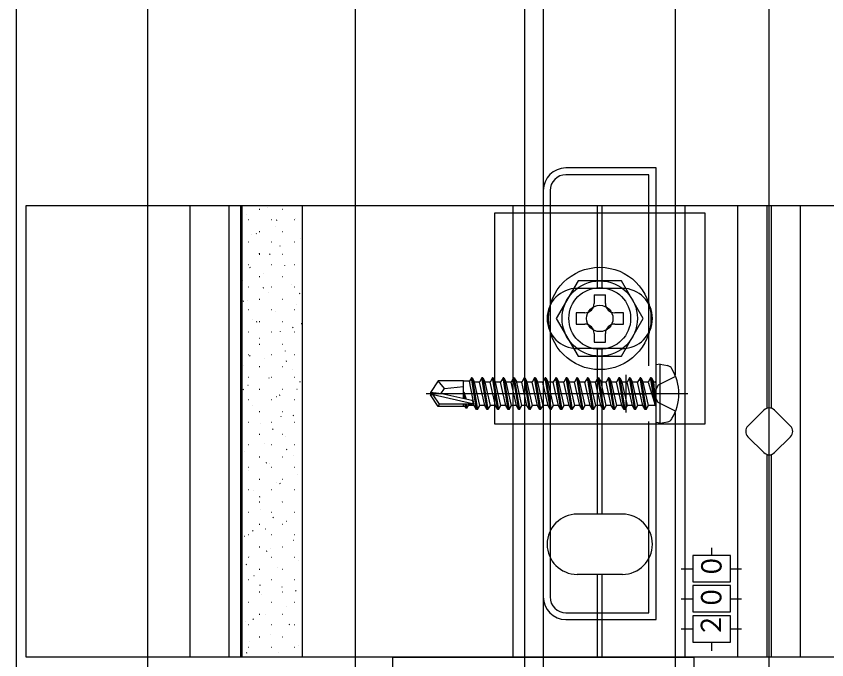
# Model space of a CAD drawing. Units: millimetres, scale not verified. Extents: x -875 to 875, y -1307 to 1299.
# Drawn here: x -295 to -187.3, y -928.6 to -843.1 of the extents above; entities that cross this region are included whole.
import ezdxf
from ezdxf.enums import TextEntityAlignment as Align

# ---------------------------------------------------------------- set-up
doc = ezdxf.new("R2010")
doc.units = ezdxf.units.MM
doc.header["$LTSCALE"] = 4
for name, color, linetype in [('0-3_YKK_11', 7, 'Continuous'), ('0-4_YKK_12', 2, 'Continuous'), ('0-5_YKK_13', 4, 'Continuous'), ('0-8_YSS_K', 3, 'Continuous')]:
    doc.layers.add(name, color=color, linetype=linetype)
doc.styles.add('ＭＳ ゴシック', font='')
doc.styles.get('ＭＳ ゴシック').set_extended_font_data('MS Gothic')

msp = doc.modelspace()

# ---------------------------------------------------------------- linework, layer by layer
at = {"layer": '0-3_YKK_11'}
for p, q in [((-225, -866.25), (-225, -920.25)), ((-224.1, -866.25), (-224.1, -920.25)), ((-214, -895.75), (-214, -890.75)), ((-216.5, -893.25), (-211.5, -893.25)), ((-222, -923.25), (-210, -923.25))]:
    msp.add_line(p, q, dxfattribs=at)
for points in [[(-210, -923.25), (-210, -863.25), (-222, -863.25)], [(-211, -889.557), (-211, -864.15), (-222, -864.15)], [(-222, -922.35), (-211, -922.35), (-211, -896.944)]]:
    msp.add_lwpolyline(points, dxfattribs=at)
for centre, radius, start, end in [((-222, -866.25), 3, 90.00001, 179.99999), ((-222, -866.25), 2.1, 90.00001, 179.99999), ((-222, -920.25), 3, 180.00001, 269.99999), ((-222, -920.25), 2.1, 180.00001, 269.99999)]:
    msp.add_arc(centre, radius, start, end, dxfattribs=at)
at = {"layer": '0-4_YKK_12'}
for p, q in [((-295, -278.25), (-295, -1083.25)), ((-250, -356.25), (-250, -1063.25)), ((-225, -356.25), (-225, -1063.25)), ((-227.5, -670.75), (-227.5, -945.75)), ((-207.5, -725.75), (-207.5, -890.75)), ((-207.5, -895.75), (-207.5, -945.75))]:
    msp.add_line(p, q, dxfattribs=at)
at = {"layer": '0-5_YKK_13'}
for p, q in [((-271.9, -928.25), (-271.9, -868.25)), ((-266.703, -928.25), (-266.703, -868.25)), ((-265.176, -928.25), (-265.176, -868.25)), ((-264.989, -928.25), (-264.989, -868.25)), ((-261.575, -868.496), (-261.584, -868.5)), ((-229, -928.25), (-229, -868.25)), ((-217.8, -879.25), (-217.8, -868.25)), ((-217.2, -879.25), (-217.2, -868.25)), ((-206.15, -928.25), (-206.15, -868.25)), ((-199.15, -928.25), (-199.15, -868.25)), ((-195.3, -868.25), (-195.3, -895.175)), ((-194.7, -895.175), (-194.7, -868.25)), ((-190.85, -928.25), (-190.85, -868.25)), ((-264.365, -869.484), (-264.375, -869.488)), ((-262.666, -868.766), (-262.716, -868.766)), ((-259.626, -868.766), (-259.676, -868.766)), ((-264.091, -870.141), (-264.141, -870.141)), ((-261.051, -870.141), (-261.101, -870.141)), ((-260.377, -870.174), (-260.461, -870.23)), ((-258.011, -870.141), (-258.061, -870.141)), ((-257.856, -870.02), (-257.865, -870.023)), ((-263.067, -871.954), (-263.15, -872.01)), ((-262.666, -871.756), (-262.716, -871.756)), ((-260.599, -870.992), (-260.608, -870.995)), ((-259.626, -871.756), (-259.676, -871.756)), ((-263.719, -872.096), (-263.729, -872.1)), ((-257.21, -872.632), (-257.219, -872.636)), ((-264.091, -873.131), (-264.141, -873.131)), ((-261.051, -873.131), (-261.101, -873.131)), ((-260, -873.62), (-260.01, -873.624)), ((-258.011, -873.131), (-258.061, -873.131)), ((-262.743, -874.592), (-262.753, -874.595)), ((-262.666, -874.746), (-262.716, -874.746)), ((-261.262, -874.678), (-261.345, -874.733)), ((-259.626, -874.746), (-259.676, -874.746)), ((-264.091, -876.121), (-264.141, -876.121)), ((-261.051, -876.121), (-261.101, -876.121)), ((-259.354, -876.233), (-259.364, -876.236)), ((-258.011, -876.121), (-258.061, -876.121)), ((-263.951, -876.458), (-264.034, -876.513)), ((-262.144, -877.221), (-262.154, -877.224)), ((-264.887, -878.192), (-264.897, -878.195)), ((-262.666, -877.736), (-262.716, -877.736)), ((-259.626, -877.736), (-259.676, -877.736)), ((-264.091, -879.111), (-264.141, -879.111)), ((-262.146, -879.181), (-262.23, -879.236)), ((-261.051, -879.111), (-261.101, -879.111)), ((-258.378, -878.728), (-258.388, -878.731)), ((-258.011, -879.111), (-258.061, -879.111)), ((-214.5, -879.25), (-220.5, -879.25)), ((-261.498, -879.833), (-261.508, -879.836)), ((-257.343, -879.92), (-257.427, -879.975)), ((-218.25, -880.1), (-218.25, -881.25)), ((-218.25, -880.1), (-216.75, -880.1)), ((-216.75, -881.25), (-216.75, -880.1)), ((-264.835, -880.961), (-264.919, -881.016)), ((-264.289, -880.821), (-264.298, -880.824)), ((-262.666, -880.726), (-262.716, -880.726)), ((-259.626, -880.726), (-259.676, -880.726)), ((-257.779, -881.357), (-257.789, -881.36)), ((-264.091, -882.101), (-264.141, -882.101)), ((-261.051, -882.101), (-261.101, -882.101)), ((-260.522, -882.328), (-260.532, -882.332)), ((-258.011, -882.101), (-258.061, -882.101)), ((-220.65, -882.5), (-220.65, -884)), ((-219.5, -882.5), (-220.65, -882.5)), ((-214.35, -882.5), (-215.5, -882.5)), ((-214.35, -884), (-214.35, -882.5)), ((-263.643, -883.433), (-263.652, -883.436)), ((-263.031, -883.684), (-263.114, -883.739)), ((-262.666, -883.716), (-262.716, -883.716)), ((-259.626, -883.716), (-259.676, -883.716)), ((-258.228, -884.423), (-258.311, -884.478)), ((-257.133, -883.969), (-257.143, -883.972)), ((-220.65, -884), (-219.5, -884)), ((-215.5, -884), (-214.35, -884)), ((-264.091, -885.091), (-264.141, -885.091)), ((-262.667, -885.928), (-262.676, -885.932)), ((-261.051, -885.091), (-261.101, -885.091)), ((-259.924, -884.957), (-259.933, -884.96)), ((-258.011, -885.091), (-258.061, -885.091)), ((-218.25, -885.25), (-218.25, -886.4)), ((-262.666, -886.706), (-262.716, -886.706)), ((-259.626, -886.706), (-259.676, -886.706)), ((-264.091, -888.081), (-264.141, -888.081)), ((-261.051, -888.081), (-261.101, -888.081)), ((-259.277, -887.569), (-259.287, -887.573)), ((-258.011, -888.081), (-258.061, -888.081)), ((-214.5, -887.25), (-220.5, -887.25)), ((-217.8, -909.25), (-217.8, -887.25)), ((-217.2, -909.25), (-217.2, -887.25)), ((-263.915, -888.187), (-263.998, -888.242)), ((-262.068, -888.557), (-262.077, -888.561)), ((-259.112, -888.926), (-259.196, -888.981)), ((-264.811, -889.529), (-264.82, -889.532)), ((-262.666, -889.696), (-262.716, -889.696)), ((-259.626, -889.696), (-259.676, -889.696)), ((-258.302, -890.065), (-258.311, -890.068)), ((-209.5, -889.338), (-210, -889.427)), ((-210, -897.074), (-210, -889.427)), ((-209.5, -889.338), (-208.525, -889.51)), ((-209.5, -897.162), (-209.5, -889.338)), ((-264.091, -891.071), (-264.141, -891.071)), ((-261.422, -891.17), (-261.431, -891.173)), ((-261.051, -891.071), (-261.101, -891.071)), ((-258.011, -891.071), (-258.061, -891.071)), ((-233.85, -895.35), (-234.55, -891.15)), ((-234.45, -891.15), (-233.75, -895.35)), ((-234.45, -891.15), (-234.132, -891.7)), ((-232.45, -895.35), (-233.15, -891.15)), ((-233.05, -891.15), (-232.35, -895.35)), ((-233.05, -891.15), (-232.732, -891.7)), ((-231.05, -895.35), (-231.75, -891.15)), ((-231.65, -891.15), (-230.95, -895.35)), ((-231.65, -891.15), (-231.332, -891.7)), ((-229.65, -895.35), (-230.35, -891.15)), ((-230.25, -891.15), (-229.55, -895.35)), ((-230.25, -891.15), (-229.932, -891.7)), ((-228.85, -891.15), (-228.95, -891.15)), ((-228.85, -891.15), (-228.15, -895.35)), ((-228.85, -891.15), (-228.532, -891.7)), ((-227.45, -891.15), (-227.55, -891.15)), ((-227.45, -891.15), (-226.75, -895.35)), ((-227.45, -891.15), (-227.132, -891.7)), ((-226.05, -891.15), (-226.15, -891.15)), ((-226.05, -891.15), (-225.35, -895.35)), ((-226.05, -891.15), (-225.732, -891.7)), ((-224.05, -895.35), (-224.75, -891.15)), ((-224.65, -891.15), (-224.75, -891.15)), ((-224.65, -891.15), (-223.95, -895.35)), ((-224.65, -891.15), (-224.332, -891.7)), ((-223.35, -891.15), (-223.668, -891.7)), ((-223.25, -891.15), (-223.35, -891.15)), ((-223.25, -891.15), (-222.55, -895.35)), ((-223.25, -891.15), (-222.932, -891.7)), ((-221.95, -891.15), (-222.268, -891.7)), ((-221.85, -891.15), (-221.95, -891.15)), ((-221.85, -891.15), (-221.15, -895.35)), ((-221.85, -891.15), (-221.532, -891.7)), ((-220.55, -891.15), (-220.868, -891.7)), ((-220.45, -891.15), (-220.55, -891.15)), ((-220.45, -891.15), (-219.75, -895.35)), ((-220.45, -891.15), (-220.132, -891.7)), ((-219.15, -891.15), (-219.468, -891.7)), ((-219.05, -891.15), (-219.15, -891.15)), ((-219.05, -891.15), (-218.35, -895.35)), ((-219.05, -891.15), (-218.732, -891.7)), ((-217.75, -891.15), (-218.068, -891.7)), ((-217.05, -895.35), (-217.75, -891.15)), ((-217.65, -891.15), (-217.75, -891.15)), ((-217.65, -891.15), (-216.95, -895.35)), ((-217.65, -891.15), (-217.332, -891.7)), ((-216.35, -891.15), (-216.668, -891.7)), ((-215.65, -895.35), (-216.35, -891.15)), ((-216.25, -891.15), (-216.35, -891.15)), ((-216.25, -891.15), (-215.55, -895.35)), ((-216.25, -891.15), (-215.932, -891.7)), ((-214.95, -891.15), (-215.268, -891.7)), ((-214.25, -895.35), (-214.95, -891.15)), ((-214.85, -891.15), (-214.95, -891.15)), ((-214.85, -891.15), (-214.15, -895.35)), ((-214.85, -891.15), (-214.532, -891.7)), ((-213.55, -891.15), (-213.868, -891.7)), ((-212.85, -895.35), (-213.55, -891.15)), ((-213.45, -891.15), (-213.55, -891.15)), ((-213.45, -891.15), (-212.75, -895.35)), ((-213.45, -891.15), (-213.132, -891.7)), ((-212.15, -891.15), (-212.468, -891.7)), ((-211.45, -895.35), (-212.15, -891.15)), ((-212.05, -891.15), (-212.15, -891.15)), ((-212.05, -891.15), (-211.732, -891.7)), ((-212.05, -891.15), (-211.35, -895.35)), ((-210.75, -891.15), (-211.068, -891.7)), ((-210.65, -891.15), (-210.75, -891.15)), ((-210.65, -891.15), (-210.75, -891.15)), ((-210.15, -894.75), (-210.75, -891.15)), ((-210.65, -891.15), (-210.332, -891.7)), ((-210.65, -891.15), (-210.05, -894.75)), ((-264.212, -892.158), (-264.221, -892.161)), ((-257.307, -891.649), (-257.391, -891.704)), ((-238.954, -891.55), (-240, -893.1)), ((-235.6, -891.55), (-238.954, -891.55)), ((-238.1, -892.55), (-238.954, -891.55)), ((-235.6, -893.908), (-235.6, -891.55)), ((-234.792, -891.57), (-235.6, -891.57)), ((-234.168, -894.8), (-234.792, -891.57)), ((-233.432, -894.8), (-234.132, -891.7)), ((-233.468, -891.7), (-234.132, -891.7)), ((-232.768, -894.8), (-233.468, -891.7)), ((-232.032, -894.8), (-232.732, -891.7)), ((-232.068, -891.7), (-232.732, -891.7)), ((-231.368, -894.8), (-232.068, -891.7)), ((-230.632, -894.8), (-231.332, -891.7)), ((-230.668, -891.7), (-231.332, -891.7)), ((-229.968, -894.8), (-230.668, -891.7)), ((-229.232, -894.8), (-229.932, -891.7)), ((-229.268, -891.7), (-229.932, -891.7)), ((-228.568, -894.8), (-229.268, -891.7)), ((-227.868, -891.7), (-228.532, -891.7)), ((-227.168, -894.8), (-227.868, -891.7)), ((-226.468, -891.7), (-227.132, -891.7)), ((-225.768, -894.8), (-226.468, -891.7)), ((-225.032, -894.8), (-225.732, -891.7)), ((-225.068, -891.7), (-225.732, -891.7)), ((-223.668, -891.7), (-224.332, -891.7)), ((-222.968, -894.8), (-223.668, -891.7)), ((-222.232, -894.8), (-222.932, -891.7)), ((-220.832, -894.8), (-221.532, -891.7)), ((-219.432, -894.8), (-220.132, -891.7)), ((-218.068, -891.7), (-218.732, -891.7)), ((-218.032, -894.8), (-218.732, -891.7)), ((-217.718, -893.25), (-218.068, -891.7)), ((-216.632, -894.8), (-217.332, -891.7)), ((-216.668, -891.7), (-217.332, -891.7)), ((-215.232, -894.8), (-215.932, -891.7)), ((-215.268, -891.7), (-215.932, -891.7)), ((-213.832, -894.8), (-214.532, -891.7)), ((-213.868, -891.7), (-214.532, -891.7)), ((-212.432, -894.8), (-213.132, -891.7)), ((-212.468, -891.7), (-213.132, -891.7)), ((-211.768, -894.8), (-212.468, -891.7)), ((-211.032, -894.8), (-211.732, -891.7)), ((-211.068, -891.7), (-211.732, -891.7)), ((-211.068, -891.7), (-210.15, -894.75)), ((-210.2, -891.7), (-210.332, -891.7)), ((-210.05, -894.75), (-210.332, -891.7)), ((-264.799, -892.69), (-264.883, -892.746)), ((-262.666, -892.686), (-262.716, -892.686)), ((-259.997, -893.429), (-260.08, -893.484)), ((-259.626, -892.686), (-259.676, -892.686)), ((-257.703, -892.693), (-257.712, -892.697)), ((-205.8, -893.25), (-240.546, -893.25)), ((-240, -893.1), (-240, -893.4)), ((-238.494, -893.25), (-240, -893.1)), ((-238.494, -893.25), (-240, -893.25)), ((-239.638, -893.4), (-240, -893.4)), ((-238.954, -894.95), (-240, -893.4)), ((-234.39, -894.593), (-239.638, -893.4)), ((-234.493, -894.16), (-238.494, -893.25)), ((-235.451, -893.942), (-235.593, -893.092)), ((-235.204, -893.998), (-235.493, -893.092)), ((-235.493, -893.092), (-235.347, -893.966)), ((-221.568, -894.8), (-221.918, -893.25)), ((-220.168, -894.8), (-220.518, -893.25)), ((-218.768, -894.8), (-219.118, -893.25)), ((-264.091, -894.061), (-264.141, -894.061)), ((-261.051, -894.061), (-261.101, -894.061)), ((-260.446, -893.665), (-260.455, -893.668)), ((-258.011, -894.061), (-258.061, -894.061)), ((-263.566, -894.77), (-263.575, -894.773)), ((-257.057, -895.306), (-257.066, -895.309)), ((-238.954, -894.95), (-238.795, -894.65)), ((-235.6, -894.95), (-238.954, -894.95)), ((-235.6, -894.95), (-235.6, -894.65)), ((-235.377, -894.93), (-235.6, -894.93)), ((-235.41, -894.65), (-235.377, -894.93)), ((-235.25, -895.15), (-235.333, -894.65)), ((-235.233, -894.65), (-235.15, -895.15)), ((-235.15, -895.15), (-234.948, -894.8)), ((-234.948, -894.8), (-234.996, -894.65)), ((-234.168, -894.8), (-234.948, -894.8)), ((-233.75, -895.35), (-233.432, -894.8)), ((-232.768, -894.8), (-233.432, -894.8)), ((-232.35, -895.35), (-232.032, -894.8)), ((-231.368, -894.8), (-232.032, -894.8)), ((-230.95, -895.35), (-230.632, -894.8)), ((-229.968, -894.8), (-230.632, -894.8)), ((-229.55, -895.35), (-229.232, -894.8)), ((-228.568, -894.8), (-229.232, -894.8)), ((-228.25, -895.35), (-228.568, -894.8)), ((-228.15, -895.35), (-228.25, -895.35)), ((-228.15, -895.35), (-227.832, -894.8)), ((-226.85, -895.35), (-227.168, -894.8)), ((-226.75, -895.35), (-226.85, -895.35)), ((-226.75, -895.35), (-226.432, -894.8)), ((-225.45, -895.35), (-225.768, -894.8)), ((-225.35, -895.35), (-225.45, -895.35)), ((-225.35, -895.35), (-225.032, -894.8)), ((-224.05, -895.35), (-224.368, -894.8)), ((-223.95, -895.35), (-224.05, -895.35)), ((-223.95, -895.35), (-223.632, -894.8)), ((-222.65, -895.35), (-222.968, -894.8)), ((-222.55, -895.35), (-222.232, -894.8)), ((-221.568, -894.8), (-222.232, -894.8)), ((-221.25, -895.35), (-221.568, -894.8)), ((-221.15, -895.35), (-220.832, -894.8)), ((-220.168, -894.8), (-220.832, -894.8)), ((-219.85, -895.35), (-220.168, -894.8)), ((-219.75, -895.35), (-219.432, -894.8)), ((-218.768, -894.8), (-219.432, -894.8)), ((-218.45, -895.35), (-218.768, -894.8)), ((-218.35, -895.35), (-218.032, -894.8)), ((-217.368, -894.8), (-218.032, -894.8)), ((-216.95, -895.35), (-217.05, -895.35)), ((-216.95, -895.35), (-216.632, -894.8)), ((-215.968, -894.8), (-216.632, -894.8)), ((-215.55, -895.35), (-215.65, -895.35)), ((-215.55, -895.35), (-215.232, -894.8)), ((-214.568, -894.8), (-215.232, -894.8)), ((-214.15, -895.35), (-214.25, -895.35)), ((-214.15, -895.35), (-213.832, -894.8)), ((-213.168, -894.8), (-213.832, -894.8)), ((-212.75, -895.35), (-212.85, -895.35)), ((-212.75, -895.35), (-212.432, -894.8)), ((-211.768, -894.8), (-212.432, -894.8)), ((-211.45, -895.35), (-211.768, -894.8)), ((-211.35, -895.35), (-211.45, -895.35)), ((-211.35, -895.35), (-211.032, -894.8)), ((-210.2, -894.8), (-211.032, -894.8)), ((-210.05, -894.75), (-210.15, -894.75)), ((-197.828, -897.543), (-195.707, -895.422)), ((-194.293, -895.422), (-192.172, -897.543)), ((-262.666, -895.676), (-262.716, -895.676)), ((-259.847, -896.294), (-259.856, -896.297)), ((-259.626, -895.676), (-259.676, -895.676)), ((-258.192, -896.152), (-258.275, -896.208)), ((-264.091, -897.051), (-264.141, -897.051)), ((-262.59, -897.265), (-262.599, -897.268)), ((-261.051, -897.051), (-261.101, -897.051)), ((-258.011, -897.051), (-258.061, -897.051)), ((-209.5, -897.162), (-210, -897.074)), ((-209.5, -897.162), (-208.525, -896.99)), ((-262.666, -898.666), (-262.716, -898.666)), ((-260.881, -897.932), (-260.965, -897.988)), ((-259.626, -898.666), (-259.676, -898.666)), ((-261.991, -899.894), (-262, -899.897)), ((-259.201, -898.906), (-259.21, -898.909)), ((-195.707, -901.079), (-197.828, -898.957)), ((-192.172, -898.957), (-194.293, -901.079)), ((-264.734, -900.865), (-264.744, -900.869)), ((-264.091, -900.041), (-264.141, -900.041)), ((-261.051, -900.041), (-261.101, -900.041)), ((-259.076, -900.656), (-259.16, -900.711)), ((-258.011, -900.041), (-258.061, -900.041)), ((-262.666, -901.656), (-262.716, -901.656)), ((-259.626, -901.656), (-259.676, -901.656)), ((-258.225, -901.401), (-258.234, -901.405)), ((-195.3, -901.326), (-195.3, -928.25)), ((-194.7, -928.25), (-194.7, -901.326)), ((-264.091, -903.031), (-264.141, -903.031)), ((-261.766, -902.436), (-261.849, -902.491)), ((-261.345, -902.506), (-261.354, -902.51)), ((-261.051, -903.031), (-261.101, -903.031)), ((-258.011, -903.031), (-258.061, -903.031)), ((-264.135, -903.494), (-264.145, -903.498)), ((-257.626, -904.03), (-257.635, -904.033)), ((-262.666, -904.646), (-262.716, -904.646)), ((-260.369, -905.002), (-260.379, -905.005)), ((-259.961, -905.159), (-260.044, -905.214)), ((-259.626, -904.646), (-259.676, -904.646)), ((-264.091, -906.021), (-264.141, -906.021)), ((-263.489, -906.106), (-263.499, -906.11)), ((-261.051, -906.021), (-261.101, -906.021)), ((-258.011, -906.021), (-258.061, -906.021)), ((-262.65, -906.939), (-262.733, -906.994)), ((-262.666, -907.636), (-262.716, -907.636)), ((-259.77, -907.63), (-259.78, -907.634)), ((-259.626, -907.636), (-259.676, -907.636)), ((-264.091, -909.011), (-264.141, -909.011)), ((-262.513, -908.602), (-262.523, -908.605)), ((-261.051, -909.011), (-261.101, -909.011)), ((-258.011, -909.011), (-258.061, -909.011)), ((-214.5, -909.25), (-220.5, -909.25)), ((-262.666, -910.626), (-262.716, -910.626)), ((-260.845, -909.662), (-260.929, -909.717)), ((-259.626, -910.626), (-259.676, -910.626)), ((-259.124, -910.243), (-259.134, -910.246)), ((-263.535, -911.442), (-263.618, -911.497)), ((-261.914, -911.231), (-261.924, -911.234)), ((-264.657, -912.202), (-264.667, -912.205)), ((-264.091, -912.001), (-264.141, -912.001)), ((-261.051, -912.001), (-261.101, -912.001)), ((-258.148, -912.738), (-258.158, -912.741)), ((-258.011, -912.001), (-258.061, -912.001)), ((-262.666, -913.616), (-262.716, -913.616)), ((-261.268, -913.843), (-261.278, -913.846)), ((-259.626, -913.616), (-259.676, -913.616)), ((-202.65, -913.716), (-202.65, -914.75)), ((-264.091, -914.991), (-264.141, -914.991)), ((-264.059, -914.831), (-264.068, -914.834)), ((-261.73, -914.165), (-261.813, -914.22)), ((-261.051, -914.991), (-261.101, -914.991)), ((-258.011, -914.991), (-258.061, -914.991)), ((-264.419, -915.945), (-264.502, -916)), ((-257.549, -915.367), (-257.559, -915.37)), ((-262.666, -916.606), (-262.716, -916.606)), ((-260.292, -916.338), (-260.302, -916.342)), ((-259.626, -916.606), (-259.676, -916.606)), ((-206.71, -916.5), (-205.15, -916.5)), ((-200.15, -916.5), (-198.675, -916.5)), ((-264.091, -917.981), (-264.141, -917.981)), ((-263.413, -917.443), (-263.422, -917.446)), ((-261.051, -917.981), (-261.101, -917.981)), ((-258.011, -917.981), (-258.061, -917.981)), ((-214.5, -917.25), (-220.5, -917.25)), ((-217.8, -928.25), (-217.8, -917.25)), ((-217.2, -928.25), (-217.2, -917.25)), ((-262.614, -918.668), (-262.697, -918.724)), ((-259.694, -918.967), (-259.703, -918.97)), ((-262.666, -919.596), (-262.716, -919.596)), ((-262.437, -919.938), (-262.446, -919.942)), ((-259.626, -919.596), (-259.676, -919.596)), ((-257.811, -919.407), (-257.895, -919.463)), ((-264.091, -920.971), (-264.141, -920.971)), ((-261.051, -920.971), (-261.101, -920.971)), ((-258.011, -920.971), (-258.061, -920.971)), ((-206.71, -920.5), (-205.15, -920.5)), ((-200.15, -920.5), (-198.675, -920.5)), ((-259.048, -921.579), (-259.057, -921.583)), ((-264.581, -923.539), (-264.59, -923.542)), ((-263.499, -923.172), (-263.582, -923.227)), ((-262.666, -922.586), (-262.716, -922.586)), ((-261.838, -922.567), (-261.847, -922.571)), ((-259.626, -922.586), (-259.676, -922.586)), ((-264.091, -923.961), (-264.141, -923.961)), ((-261.051, -923.961), (-261.101, -923.961)), ((-258.696, -923.911), (-258.779, -923.966)), ((-258.072, -924.075), (-258.081, -924.078)), ((-258.011, -923.961), (-258.061, -923.961)), ((-206.71, -924.5), (-205.15, -924.5)), ((-200.15, -924.5), (-198.675, -924.5)), ((-262.666, -925.576), (-262.716, -925.576)), ((-261.192, -925.18), (-261.201, -925.183)), ((-259.626, -925.576), (-259.676, -925.576)), ((-263.982, -926.168), (-263.991, -926.171)), ((-257.473, -926.703), (-257.482, -926.707)), ((-202.65, -926.25), (-202.65, -927.421)), ((-264.383, -927.675), (-264.466, -927.73)), ((-264.091, -926.951), (-264.141, -926.951)), ((-261.051, -926.951), (-261.101, -926.951)), ((-260.216, -927.675), (-260.225, -927.678)), ((-258.011, -926.951), (-258.061, -926.951)), ((-257.015, -928.25), (-265.176, -928.25))]:
    msp.add_line(p, q, dxfattribs=at)
for points in [[(-293.7, -868.25), (-96.3, -868.25), (-96.3, -928.25), (-293.7, -928.25)], [(-231.5, -897.25), (-203.5, -897.25), (-203.5, -869.25), (-231.5, -869.25)], [(-220.387, -878.25), (-223.274, -883.25), (-220.387, -888.25), (-214.613, -888.25), (-211.726, -883.25), (-214.613, -878.25)], [(-200.15, -918.25), (-200.15, -914.75), (-205.15, -914.75), (-205.15, -918.25)], [(-200.15, -922.25), (-200.15, -918.75), (-205.15, -918.75), (-205.15, -922.25)], [(-200.15, -926.25), (-200.15, -922.75), (-205.15, -922.75), (-205.15, -926.25)], [(-245, -928.25), (-205, -928.25), (-205, -968.25), (-245, -968.25)]]:
    msp.add_lwpolyline(points, close=True, dxfattribs=at)
for points in [[(-265.176, -868.25), (-257.015, -868.25), (-257.015, -928.25)], [(-218.25, -886.4), (-216.75, -886.4), (-216.75, -885.25)], [(-234.45, -891.15), (-234.55, -891.15), (-234.792, -891.57)], [(-233.05, -891.15), (-233.15, -891.15), (-233.468, -891.7)], [(-231.65, -891.15), (-231.75, -891.15), (-232.068, -891.7)], [(-230.25, -891.15), (-230.35, -891.15), (-230.668, -891.7)], [(-228.25, -895.35), (-228.95, -891.15), (-229.268, -891.7)], [(-226.85, -895.35), (-227.55, -891.15), (-227.868, -891.7)], [(-225.45, -895.35), (-226.15, -891.15), (-226.468, -891.7)], [(-224.75, -891.15), (-225, -891.583), (-225.068, -891.7)], [(-222.55, -895.35), (-222.65, -895.35), (-223.35, -891.15)], [(-221.15, -895.35), (-221.25, -895.35), (-221.95, -891.15)], [(-219.75, -895.35), (-219.85, -895.35), (-220.55, -891.15)], [(-218.35, -895.35), (-218.45, -895.35), (-219.15, -891.15)], [(-207.421, -890.95), (-209.737, -892.105), (-210.346, -893.25)], [(-238.601, -893.25), (-238.1, -892.55), (-235.6, -892.3)], [(-227.168, -894.8), (-227.832, -894.8), (-228.532, -891.7)], [(-225.768, -894.8), (-226.432, -894.8), (-227.132, -891.7)], [(-224.368, -894.8), (-225, -891.999), (-225.068, -891.7)], [(-222.968, -894.8), (-223.632, -894.8), (-224.332, -891.7)], [(-221.918, -893.25), (-222.268, -891.7), (-222.932, -891.7)], [(-220.518, -893.25), (-220.868, -891.7), (-221.532, -891.7)], [(-219.118, -893.25), (-219.468, -891.7), (-220.132, -891.7)], [(-215.65, -895.35), (-215.968, -894.8), (-216.668, -891.7)], [(-214.25, -895.35), (-214.568, -894.8), (-215.268, -891.7)], [(-212.85, -895.35), (-213.168, -894.8), (-213.868, -891.7)], [(-234.548, -894.65), (-238.795, -894.65), (-239.638, -893.4)], [(-235.493, -893.092), (-235.593, -893.092), (-235.494, -893.932)], [(-217.05, -895.35), (-217.368, -894.8), (-217.718, -893.25)], [(-207.421, -895.55), (-209.737, -894.395), (-210.346, -893.25)], [(-235.15, -895.15), (-235.25, -895.15), (-235.377, -894.93)], [(-233.75, -895.35), (-233.85, -895.35), (-234.168, -894.8)], [(-232.35, -895.35), (-232.45, -895.35), (-232.768, -894.8)], [(-230.95, -895.35), (-231.05, -895.35), (-231.368, -894.8)], [(-229.55, -895.35), (-229.65, -895.35), (-229.968, -894.8)], [(-224.368, -894.8), (-225, -894.8), (-225.032, -894.8)]]:
    msp.add_lwpolyline(points, dxfattribs=at)
for radius in [6.8, 5, 4.1, 1.75]:
    msp.add_circle((-217.5, -883.25), radius, dxfattribs=at)
for centre, radius, start, end in [((-220.5, -883.25), 4, 90, 270), ((-214.5, -883.25), 4, 270, 90), ((-219.5, -881.25), 1.25, 270, 0), ((-215.5, -881.25), 1.25, 180, 270), ((-219.5, -885.25), 1.25, 0, 90), ((-215.5, -885.25), 1.25, 90, 180), ((-208.682, -890.397), 0.9, 30.63591, 80), ((-213.5, -893.25), 6.5, 329.36409, 30.63591), ((-210.2, -891.5), 0.2, 270, 0), ((-234.548, -894.402), 0.248, 270, 77.19096), ((-210.2, -895), 0.2, 0, 90), ((-195, -896.129), 1, 45, 135), ((-208.682, -896.104), 0.9, 280, 329.36409), ((-197.121, -898.25), 1, 135, 225), ((-192.879, -898.25), 1, 315, 45), ((-195, -900.372), 1, 225, 315), ((-220.5, -913.25), 4, 90, 270), ((-214.5, -913.25), 4, 270, 90)]:
    msp.add_arc(centre, radius, start, end, dxfattribs=at)
at = {"layer": '0-8_YSS_K'}
for p, q in [((-277.5, -1098.25), (-277.5, -295.75)), ((-195, -1231.25), (-195, -378.25))]:
    msp.add_line(p, q, dxfattribs=at)

# ---------------------------------------------------------------- texts
at = {"layer": '0-5_YKK_13', "style": 'ＭＳ ゴシック', "width": 0.9}
for s, p in [('０', (-200.51, -917.831)), ('０', (-200.528, -921.968)), ('２', (-200.568, -925.656))]:
    msp.add_text(s, height=2.711, rotation=90, dxfattribs=at).set_placement(p, align=Align.BOTTOM_LEFT)

doc.saveas('drawing.dxf')
